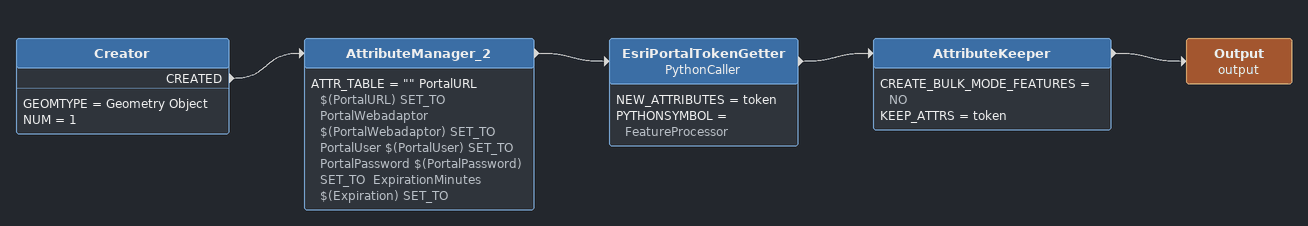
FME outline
Creator
    GEOMTYPE = Geometry Object
    NUM = 1
    CREATED -> AttributeManager_2
AttributeManager_2
    ATTR_TABLE = "" PortalURL $(PortalURL) SET_TO  PortalWebadaptor $(PortalWebadaptor) SET_TO  PortalUser $(PortalUser) SET_TO  PortalPassword $(PortalPassword) SET_TO  ExpirationMinutes $(Expiration) SET_TO
    -> EsriPortalTokenGetter
EsriPortalTokenGetter: PythonCaller
    NEW_ATTRIBUTES = token
    PYTHONSYMBOL = FeatureProcessor
    -> AttributeKeeper
AttributeKeeper
    CREATE_BULK_MODE_FEATURES = NO
    KEEP_ATTRS = token
    -> Output (output)
Output (output)
